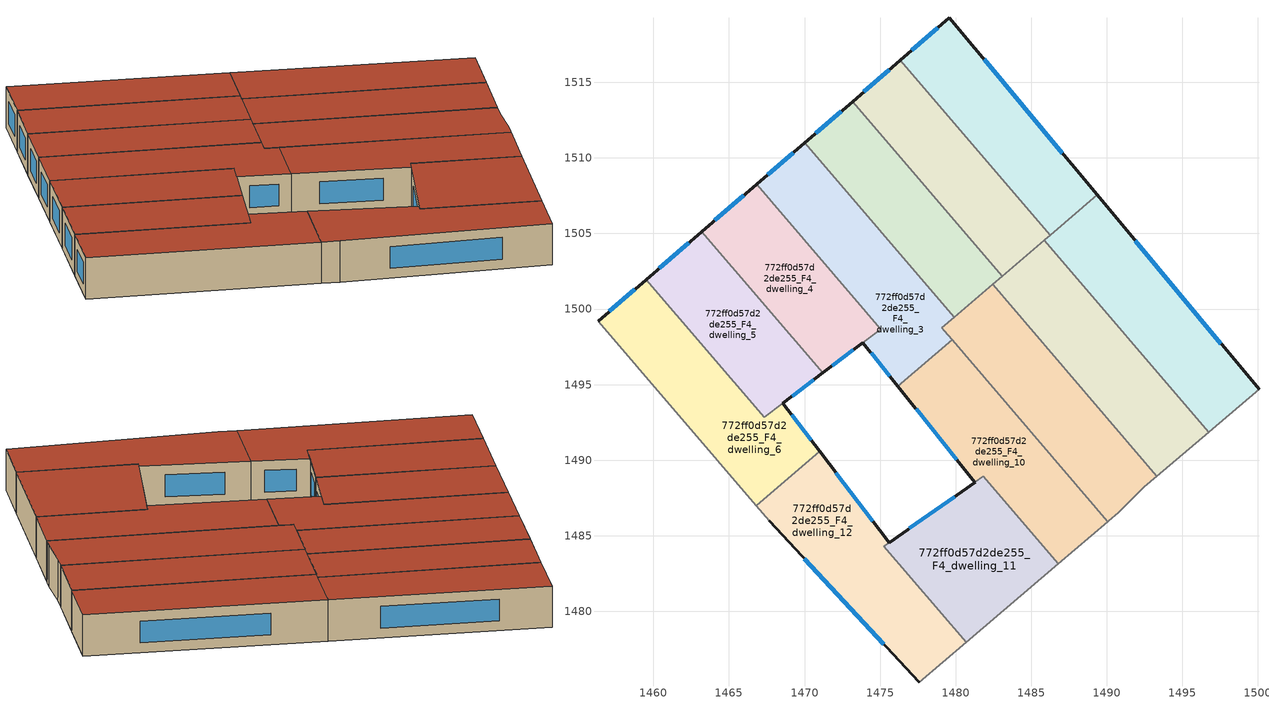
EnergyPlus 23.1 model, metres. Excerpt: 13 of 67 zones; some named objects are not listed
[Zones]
772ff0d57d2de255_F4_dwelling_0
 floor to 772ff0d57d2de255_F3_dwelling_0 (EU_floor_Construction): 1479.59,1519.26 1489.35,1507.55 1486.25,1504.9 1476.34,1516.46 z12
 wall outside (EU_wall_Construction): 1489.35,1507.55 1479.59,1519.26 1476.34,1516.46 z12:15
 wall to 772ff0d57d2de255_F4_dwelling_1 (EU_wall_Construction): 1476.34,1516.46 1486.25,1504.9 z12:15
 wall to 772ff0d57d2de255_F4_dwelling_7 (EU_wall_Construction): 1486.25,1504.9 1489.35,1507.55 z12:15
 window (EU_Window_Construction): 1478.83,1518.6 1477.11,1517.12 / 1487.06,1510.3 1481.88,1516.51 z12.7:14.3
 roof outside (EU_roof_Construction): 1489.35,1507.55 1479.59,1519.26 1476.34,1516.46 1486.25,1504.9 z15
772ff0d57d2de255_F4_dwelling_1
 floor to 772ff0d57d2de255_F3_dwelling_1 (EU_floor_Construction): 1476.34,1516.46 1486.25,1504.9 1483.08,1502.18 1473.18,1513.73 z12
 wall outside (EU_wall_Construction): 1476.34,1516.46 1473.18,1513.73 z12:15
 wall to 772ff0d57d2de255_F4_dwelling_2 (EU_wall_Construction): 1473.18,1513.73 1483.08,1502.18 z12:15
 wall to 772ff0d57d2de255_F4_dwelling_8 (EU_wall_Construction): 1483.08,1502.18 1485.85,1504.56 z12:15
 wall to 772ff0d57d2de255_F4_dwelling_7 (EU_wall_Construction): 1485.86,1504.56 1485.89,1504.59 1486.25,1504.9 z12:15
 window (EU_Window_Construction): 1475.6,1515.82 1473.92,1514.37 z12.7:14.3
 roof outside (EU_roof_Construction): 1486.25,1504.9 1476.34,1516.46 1473.18,1513.73 1483.08,1502.18 z15
772ff0d57d2de255_F4_dwelling_10
 floor to 772ff0d57d2de255_F3_dwelling_10 (EU_floor_Construction): 1479.76,1497.96 1490.06,1485.94 1486.78,1483.15 1481.83,1488.93 1481.28,1488.54 1476.18,1494.88 z12
 wall outside (EU_wall_Construction): 1476.18,1494.88 1481.28,1488.54 z12:15
 wall adiabatic (EU_wall_Construction): 1486.78,1483.15 1490.06,1485.94 z12:15
 wall to 772ff0d57d2de255_F4_dwelling_3 (EU_wall_Construction): 1479.76,1497.96 1476.18,1494.88 z12:15
 wall to 772ff0d57d2de255_F4_dwelling_11 (EU_wall_Construction): 1481.83,1488.92 1486.78,1483.15 / 1481.28,1488.54 1481.83,1488.93 z12:15
 wall to 772ff0d57d2de255_F4_dwelling_9 (EU_wall_Construction): 1490.06,1485.94 1479.76,1497.96 z12:15
 window (EU_Window_Construction): 1477.38,1493.39 1480.08,1490.03 z12.7:14.3
 roof outside (EU_roof_Construction): 1490.06,1485.94 1479.76,1497.96 1476.18,1494.88 1481.28,1488.54 1481.83,1488.93 1486.78,1483.15 z15
772ff0d57d2de255_F4_dwelling_11
 floor to 772ff0d57d2de255_F3_dwelling_11 (EU_floor_Construction): 1481.83,1488.92 1486.78,1483.15 1480.69,1477.96 1475.26,1484.3 z12
 wall outside (EU_wall_Construction): 1481.28,1488.54 1475.61,1484.55 z12:15
 wall to 772ff0d57d2de255_F4_dwelling_12 (EU_wall_Construction): 1475.6,1484.54 1475.26,1484.3 1480.69,1477.96 z12:15
 wall adiabatic (EU_wall_Construction): 1480.69,1477.96 1486.78,1483.15 z12:15
 window (EU_Window_Construction): 1479.95,1487.6 1476.94,1485.48 z12.7:14.3
 roof outside (EU_roof_Construction): 1486.78,1483.15 1481.83,1488.92 1475.26,1484.3 1480.69,1477.96 z15
772ff0d57d2de255_F4_dwelling_12
 floor to 772ff0d57d2de255_F3_dwelling_12 (EU_floor_Construction): 1475.6,1484.54 1475.26,1484.3 1480.69,1477.96 1477.58,1475.32 1467.66,1485.99 1466.8,1486.99 1471,1490.58 z12
 wall outside (EU_wall_Construction): 1467.66,1485.99 1477.58,1475.32 / 1475.6,1484.54 1471,1490.58 z12:15
 wall adiabatic (EU_wall_Construction): 1477.58,1475.32 1480.69,1477.96 / 1466.8,1486.99 1467.66,1485.99 z12:15
 wall to 772ff0d57d2de255_F4_dwelling_6 (EU_wall_Construction): 1471,1490.58 1466.8,1486.99 z12:15
 window (EU_Window_Construction): 1469.99,1483.48 1475.25,1477.83 / 1474.52,1485.96 1472.08,1489.16 z12.7:14.3
 roof outside (EU_roof_Construction): 1480.69,1477.96 1475.26,1484.3 1475.6,1484.54 1471,1490.58 1466.8,1486.99 1467.66,1485.99 1477.58,1475.32 z15
772ff0d57d2de255_F4_dwelling_2
 floor to 772ff0d57d2de255_F3_dwelling_2 (EU_floor_Construction): 1473.18,1513.73 1483.08,1502.18 1479.9,1499.45 1470.01,1510.99 z12
 wall outside (EU_wall_Construction): 1473.18,1513.73 1470.01,1510.99 z12:15
 wall to 772ff0d57d2de255_F4_dwelling_3 (EU_wall_Construction): 1470.01,1510.99 1479.9,1499.45 z12:15
 wall to 772ff0d57d2de255_F4_dwelling_9 (EU_wall_Construction): 1479.9,1499.45 1482.44,1501.63 z12:15
 wall to 772ff0d57d2de255_F4_dwelling_8 (EU_wall_Construction): 1482.44,1501.63 1483.08,1502.18 z12:15
 window (EU_Window_Construction): 1472.43,1513.09 1470.75,1511.64 z12.7:14.3
 roof outside (EU_roof_Construction): 1483.08,1502.18 1473.18,1513.73 1470.01,1510.99 1479.9,1499.45 z15
772ff0d57d2de255_F4_dwelling_3
 floor to 772ff0d57d2de255_F3_dwelling_3 (EU_floor_Construction): 1470.01,1510.99 1479.9,1499.45 1479.08,1498.75 1479.24,1498.56 1479.76,1497.96 1476.18,1494.88 1473.85,1497.78 1475.04,1498.68 1466.83,1508.25 z12
 wall outside (EU_wall_Construction): 1470.01,1510.99 1466.83,1508.25 / 1473.85,1497.78 1476.18,1494.88 z12:15
 wall to 772ff0d57d2de255_F4_dwelling_4 (EU_wall_Construction): 1466.83,1508.25 1475.04,1498.68 1473.85,1497.78 z12:15
 wall to 772ff0d57d2de255_F4_dwelling_9 (EU_wall_Construction): 1479.76,1497.96 1479.24,1498.56 1479.08,1498.75 1479.89,1499.45 z12:15
 window (EU_Window_Construction): 1469.26,1510.35 1467.58,1508.9 / 1474.4,1497.1 1475.63,1495.56 z12.7:14.3
 roof outside (EU_roof_Construction): 1479.76,1497.96 1479.24,1498.56 1479.08,1498.75 1479.9,1499.45 1470.01,1510.99 1466.83,1508.25 1475.04,1498.68 1473.85,1497.78 1476.18,1494.88 z15
772ff0d57d2de255_F4_dwelling_4
 floor to 772ff0d57d2de255_F3_dwelling_4 (EU_floor_Construction): 1466.83,1508.25 1475.04,1498.68 1471.22,1495.78 1463.21,1505.13 z12
 wall outside (EU_wall_Construction): 1466.83,1508.25 1463.21,1505.13 / 1471.22,1495.78 1473.85,1497.78 z12:15
 wall to 772ff0d57d2de255_F4_dwelling_5 (EU_wall_Construction): 1463.21,1505.13 1471.22,1495.78 z12:15
 window (EU_Window_Construction): 1465.98,1507.52 1464.06,1505.86 / 1471.84,1496.25 1473.23,1497.31 z12.7:14.3
 roof outside (EU_roof_Construction): 1475.04,1498.68 1466.83,1508.25 1463.21,1505.13 1471.22,1495.78 z15
772ff0d57d2de255_F4_dwelling_5
 floor to 772ff0d57d2de255_F3_dwelling_5 (EU_floor_Construction): 1463.21,1505.13 1471.22,1495.78 1467.33,1492.83 1459.52,1501.95 z12
 wall outside (EU_wall_Construction): 1463.21,1505.13 1459.52,1501.95 / 1468.57,1493.77 1471.22,1495.78 z12:15
 wall to 772ff0d57d2de255_F4_dwelling_6 (EU_wall_Construction): 1459.52,1501.95 1467.33,1492.83 1468.57,1493.77 z12:15
 window (EU_Window_Construction): 1462.34,1504.38 1460.39,1502.69 / 1469.19,1494.24 1470.6,1495.31 z12.7:14.3
 roof outside (EU_roof_Construction): 1471.22,1495.78 1463.21,1505.13 1459.52,1501.95 1467.33,1492.83 z15
772ff0d57d2de255_F4_dwelling_6
 floor to 772ff0d57d2de255_F3_dwelling_6 (EU_floor_Construction): 1468.57,1493.77 1471,1490.58 1466.8,1486.99 1456.34,1499.2 1459.52,1501.95 1467.33,1492.83 z12
 wall outside (EU_wall_Construction): 1459.52,1501.95 1456.34,1499.2 / 1471,1490.58 1468.57,1493.77 z12:15
 wall adiabatic (EU_wall_Construction): 1456.34,1499.2 1466.8,1486.99 z12:15
 window (EU_Window_Construction): 1458.77,1501.3 1457.09,1499.85 / 1470.43,1491.33 1469.14,1493.02 z12.7:14.3
 roof outside (EU_roof_Construction): 1471,1490.58 1468.57,1493.77 1467.33,1492.83 1459.52,1501.95 1456.34,1499.2 1466.8,1486.99 z15
772ff0d57d2de255_F4_dwelling_7
 floor to 772ff0d57d2de255_F3_dwelling_7 (EU_floor_Construction): 1489.35,1507.55 1500.07,1494.7 1496.77,1491.89 1496.73,1491.86 1485.85,1504.56 1485.89,1504.59 z12
 wall outside (EU_wall_Construction): 1500.07,1494.7 1489.35,1507.55 z12:15
 wall adiabatic (EU_wall_Construction): 1496.73,1491.86 1496.77,1491.89 1500.07,1494.7 z12:15
 wall to 772ff0d57d2de255_F4_dwelling_8 (EU_wall_Construction): 1485.85,1504.56 1496.73,1491.86 z12:15
 window (EU_Window_Construction): 1497.55,1497.72 1491.87,1504.53 z12.7:14.3
 roof outside (EU_roof_Construction): 1500.07,1494.7 1489.35,1507.55 1485.89,1504.59 1485.85,1504.56 1496.73,1491.86 1496.77,1491.89 z15
772ff0d57d2de255_F4_dwelling_8
 floor to 772ff0d57d2de255_F3_dwelling_8 (EU_floor_Construction): 1485.85,1504.56 1496.73,1491.86 1493.32,1488.94 1482.44,1501.63 z12
 wall adiabatic (EU_wall_Construction): 1493.32,1488.94 1496.73,1491.86 z12:15
 wall to 772ff0d57d2de255_F4_dwelling_9 (EU_wall_Construction): 1482.44,1501.63 1493.32,1488.94 z12:15
 roof outside (EU_roof_Construction): 1496.73,1491.86 1485.85,1504.56 1482.44,1501.63 1493.32,1488.94 z15
772ff0d57d2de255_F4_dwelling_9
 floor to 772ff0d57d2de255_F3_dwelling_9 (EU_floor_Construction): 1482.44,1501.63 1493.32,1488.94 1492.49,1488.24 1490.76,1486.54 1490.13,1486.01 1490.06,1485.94 1479.08,1498.75 z12
 wall adiabatic (EU_wall_Construction): 1490.06,1485.94 1490.13,1486.01 1490.76,1486.54 1492.49,1488.24 1493.32,1488.94 z12:15
 roof outside (EU_roof_Construction): 1492.49,1488.24 1493.32,1488.94 1482.44,1501.63 1479.08,1498.75 1490.06,1485.94 1490.13,1486.01 1490.76,1486.54 z15
[Building]
EU S2 Campaign: North Axis=0; Terrain=City; Solar Distribution=FullExterior
[Site:Location]
Budapest.Ferenc.Liszt.Intl.AP: Latitude=47.437; Longitude=19.256; Time Zone=1; Elevation=185
[SizingPeriod:WeatherFileDays]
AnnualSizingPeriod: Begin Month=1; Begin Day of Month=1; End Month=12; End Day of Month=31; Day of Week for Start Day=Monday; Use Weather File Daylight Saving Period=No; Use Weather File Rain and Snow Indicators=No
[MATERIAL]
EU_InternalMass_Material: Roughness=MediumRough; Thickness=0.1; Conductivity=1; Density=1800; Specific Heat=900; Thermal Absorptance=0.9; Solar Absorptance=0.7; Visible Absorptance=0.7
[MATERIAL:NOMASS] Roughness=MediumRough; Thermal Absorptance=0.9; Solar Absorptance=0.7; Visible Absorptance=0.7
Name | Thermal Resistance
EU_wall_NoMass | 0.832559
EU_roof_NoMass | 1.39638
EU_floor_NoMass | 0.872794
[WINDOWMATERIAL:SIMPLEGLAZINGSYSTEM]
EU_Window_SimpleGlazing: UFactor=2.79869; Solar Heat Gain Coefficient=0.75; Visible Transmittance=0.75
[CONSTRUCTION]
EU_wall_Construction: EU_wall_NoMass
EU_roof_Construction: EU_roof_NoMass
EU_floor_Construction: EU_floor_NoMass
EU_Window_Construction: EU_Window_SimpleGlazing
EU_InternalMass_Construction: EU_InternalMass_Material
[ZONE] Type=1; Multiplier=1; Ceiling Height=autocalculate; Floor Area=autocalculate; Part of Total Floor Area=Yes
Name | Volume
772ff0d57d2de255_F4_dwelling_0 | 191.077
772ff0d57d2de255_F4_dwelling_1 | 191.083
772ff0d57d2de255_F4_dwelling_10 | 217.6
772ff0d57d2de255_F4_dwelling_11 | 191.331
772ff0d57d2de255_F4_dwelling_12 | 224.019
772ff0d57d2de255_F4_dwelling_2 | 191.061
772ff0d57d2de255_F4_dwelling_3 | 217.89
772ff0d57d2de255_F4_dwelling_4 | 179.057
772ff0d57d2de255_F4_dwelling_5 | 177.483
772ff0d57d2de255_F4_dwelling_6 | 220.483
772ff0d57d2de255_F4_dwelling_7 | 225.433
772ff0d57d2de255_F4_dwelling_8 | 225.38
772ff0d57d2de255_F4_dwelling_9 | 222.956
[INTERNALMASS] Construction=EU_InternalMass_Construction
Name | Zone or ZoneList | Surface Area
772ff0d57d2de255_F4_dwelling_0_EU_InternalMass | 772ff0d57d2de255_F4_dwelling_0 | 63.6924
772ff0d57d2de255_F4_dwelling_1_EU_InternalMass | 772ff0d57d2de255_F4_dwelling_1 | 63.6942
772ff0d57d2de255_F4_dwelling_2_EU_InternalMass | 772ff0d57d2de255_F4_dwelling_2 | 63.6871
772ff0d57d2de255_F4_dwelling_3_EU_InternalMass | 772ff0d57d2de255_F4_dwelling_3 | 72.6262
772ff0d57d2de255_F4_dwelling_4_EU_InternalMass | 772ff0d57d2de255_F4_dwelling_4 | 59.6887
772ff0d57d2de255_F4_dwelling_5_EU_InternalMass | 772ff0d57d2de255_F4_dwelling_5 | 59.1582
772ff0d57d2de255_F4_dwelling_6_EU_InternalMass | 772ff0d57d2de255_F4_dwelling_6 | 73.495
772ff0d57d2de255_F4_dwelling_7_EU_InternalMass | 772ff0d57d2de255_F4_dwelling_7 | 75.1388
772ff0d57d2de255_F4_dwelling_8_EU_InternalMass | 772ff0d57d2de255_F4_dwelling_8 | 75.1313
772ff0d57d2de255_F4_dwelling_9_EU_InternalMass | 772ff0d57d2de255_F4_dwelling_9 | 74.3261
772ff0d57d2de255_F4_dwelling_10_EU_InternalMass | 772ff0d57d2de255_F4_dwelling_10 | 72.5368
772ff0d57d2de255_F4_dwelling_11_EU_InternalMass | 772ff0d57d2de255_F4_dwelling_11 | 63.7993
772ff0d57d2de255_F4_dwelling_12_EU_InternalMass | 772ff0d57d2de255_F4_dwelling_12 | 74.6745
[OTHEREQUIPMENT] Fuel Type=Electricity; Design Level Calculation Method=Watts/Area; Power per Zone Floor Area=1; Fraction Latent=0; Fraction Radiant=0; Fraction Lost=0; Carbon Dioxide Generation Rate=0; EndUse Subcategory=EU_Step8_InternalGains
Name | Zone or ZoneList or Space or SpaceList | Schedule
EU_Step8_InternalGain_772ff0d57d2de255_F4_dwelling_0_f000 | 772ff0d57d2de255_F4_dwelling_0 | EU_Step8_GainSchedule_772ff0d57d2de255_F4_dwelling_0_f000
EU_Step8_InternalGain_772ff0d57d2de255_F4_dwelling_1_f000 | 772ff0d57d2de255_F4_dwelling_1 | EU_Step8_GainSchedule_772ff0d57d2de255_F4_dwelling_1_f000
EU_Step8_InternalGain_772ff0d57d2de255_F4_dwelling_2_f000 | 772ff0d57d2de255_F4_dwelling_2 | EU_Step8_GainSchedule_772ff0d57d2de255_F4_dwelling_2_f000
EU_Step8_InternalGain_772ff0d57d2de255_F4_dwelling_3_f000 | 772ff0d57d2de255_F4_dwelling_3 | EU_Step8_GainSchedule_772ff0d57d2de255_F4_dwelling_3_f000
EU_Step8_InternalGain_772ff0d57d2de255_F4_dwelling_4_f000 | 772ff0d57d2de255_F4_dwelling_4 | EU_Step8_GainSchedule_772ff0d57d2de255_F4_dwelling_4_f000
EU_Step8_InternalGain_772ff0d57d2de255_F4_dwelling_5_f000 | 772ff0d57d2de255_F4_dwelling_5 | EU_Step8_GainSchedule_772ff0d57d2de255_F4_dwelling_5_f000
EU_Step8_InternalGain_772ff0d57d2de255_F4_dwelling_6_f000 | 772ff0d57d2de255_F4_dwelling_6 | EU_Step8_GainSchedule_772ff0d57d2de255_F4_dwelling_6_f000
EU_Step8_InternalGain_772ff0d57d2de255_F4_dwelling_7_f000 | 772ff0d57d2de255_F4_dwelling_7 | EU_Step8_GainSchedule_772ff0d57d2de255_F4_dwelling_7_f000
EU_Step8_InternalGain_772ff0d57d2de255_F4_dwelling_8_f000 | 772ff0d57d2de255_F4_dwelling_8 | EU_Step8_GainSchedule_772ff0d57d2de255_F4_dwelling_8_f000
EU_Step8_InternalGain_772ff0d57d2de255_F4_dwelling_9_f000 | 772ff0d57d2de255_F4_dwelling_9 | EU_Step8_GainSchedule_772ff0d57d2de255_F4_dwelling_9_f000
EU_Step8_InternalGain_772ff0d57d2de255_F4_dwelling_10_f000 | 772ff0d57d2de255_F4_dwelling_10 | EU_Step8_GainSchedule_772ff0d57d2de255_F4_dwelling_10_f000
EU_Step8_InternalGain_772ff0d57d2de255_F4_dwelling_11_f000 | 772ff0d57d2de255_F4_dwelling_11 | EU_Step8_GainSchedule_772ff0d57d2de255_F4_dwelling_11_f000
EU_Step8_InternalGain_772ff0d57d2de255_F4_dwelling_12_f000 | 772ff0d57d2de255_F4_dwelling_12 | EU_Step8_GainSchedule_772ff0d57d2de255_F4_dwelling_12_f000
[ZONEVENTILATION:DESIGNFLOWRATE] Schedule=EU_AlwaysOn; Design Flow Rate Calculation Method=AirChanges/Hour; Air Changes per Hour=0.475469; Ventilation Type=Natural; Fan Pressure Rise=0; Fan Total Efficiency=1; Constant Term Coefficient=1; Temperature Term Coefficient=0; Velocity Term Coefficient=0; Velocity Squared Term Coefficient=0; Minimum Indoor Temperature=-100; Maximum Indoor Temperature=100; Delta Temperature=-100; Minimum Outdoor Temperature=-100; Maximum Outdoor Temperature=100; Maximum Wind Speed=40
Name | Zone or ZoneList or Space or SpaceList
EU_ConstantAir_772ff0d57d2de255_F4_dwelling_0 | 772ff0d57d2de255_F4_dwelling_0
EU_ConstantAir_772ff0d57d2de255_F4_dwelling_1 | 772ff0d57d2de255_F4_dwelling_1
EU_ConstantAir_772ff0d57d2de255_F4_dwelling_2 | 772ff0d57d2de255_F4_dwelling_2
EU_ConstantAir_772ff0d57d2de255_F4_dwelling_3 | 772ff0d57d2de255_F4_dwelling_3
EU_ConstantAir_772ff0d57d2de255_F4_dwelling_4 | 772ff0d57d2de255_F4_dwelling_4
EU_ConstantAir_772ff0d57d2de255_F4_dwelling_5 | 772ff0d57d2de255_F4_dwelling_5
EU_ConstantAir_772ff0d57d2de255_F4_dwelling_6 | 772ff0d57d2de255_F4_dwelling_6
EU_ConstantAir_772ff0d57d2de255_F4_dwelling_7 | 772ff0d57d2de255_F4_dwelling_7
EU_ConstantAir_772ff0d57d2de255_F4_dwelling_8 | 772ff0d57d2de255_F4_dwelling_8
EU_ConstantAir_772ff0d57d2de255_F4_dwelling_9 | 772ff0d57d2de255_F4_dwelling_9
EU_ConstantAir_772ff0d57d2de255_F4_dwelling_10 | 772ff0d57d2de255_F4_dwelling_10
EU_ConstantAir_772ff0d57d2de255_F4_dwelling_11 | 772ff0d57d2de255_F4_dwelling_11
EU_ConstantAir_772ff0d57d2de255_F4_dwelling_12 | 772ff0d57d2de255_F4_dwelling_12
[HVACTEMPLATE:ZONE:IDEALLOADSAIRSYSTEM] System Availability Schedule=EU_AlwaysOn; Maximum Heating Supply Air Temperature=50; Minimum Cooling Supply Air Temperature=13; Maximum Heating Supply Air Humidity Ratio=0.0156; Minimum Cooling Supply Air Humidity Ratio=0.0077; Heating Limit=NoLimit; Cooling Limit=NoLimit; Heating Availability Schedule=EU_AlwaysOn; Cooling Availability Schedule=EU_CoolingOff; Dehumidification Control Type=ConstantSensibleHeatRatio; Cooling Sensible Heat Ratio=0.7; Dehumidification Setpoint=60; Humidification Control Type=None; Humidification Setpoint=30; Outdoor Air Method=None; Outdoor Air Flow Rate per Person=0.00944; Outdoor Air Flow Rate per Zone Floor Area=0; Outdoor Air Flow Rate per Zone=0; Demand Controlled Ventilation Type=None; Outdoor Air Economizer Type=NoEconomizer; Heat Recovery Type=None; Sensible Heat Recovery Effectiveness=0.7; Latent Heat Recovery Effectiveness=0.65
Name | Template Thermostat
772ff0d57d2de255_F4_dwelling_0 | EU_HeatOnly_772ff0d57d2de255_F4_dwelling_0
772ff0d57d2de255_F4_dwelling_1 | EU_HeatOnly_772ff0d57d2de255_F4_dwelling_1
772ff0d57d2de255_F4_dwelling_2 | EU_HeatOnly_772ff0d57d2de255_F4_dwelling_2
772ff0d57d2de255_F4_dwelling_3 | EU_HeatOnly_772ff0d57d2de255_F4_dwelling_3
772ff0d57d2de255_F4_dwelling_4 | EU_HeatOnly_772ff0d57d2de255_F4_dwelling_4
772ff0d57d2de255_F4_dwelling_5 | EU_HeatOnly_772ff0d57d2de255_F4_dwelling_5
772ff0d57d2de255_F4_dwelling_6 | EU_HeatOnly_772ff0d57d2de255_F4_dwelling_6
772ff0d57d2de255_F4_dwelling_7 | EU_HeatOnly_772ff0d57d2de255_F4_dwelling_7
772ff0d57d2de255_F4_dwelling_8 | EU_HeatOnly_772ff0d57d2de255_F4_dwelling_8
772ff0d57d2de255_F4_dwelling_9 | EU_HeatOnly_772ff0d57d2de255_F4_dwelling_9
772ff0d57d2de255_F4_dwelling_10 | EU_HeatOnly_772ff0d57d2de255_F4_dwelling_10
772ff0d57d2de255_F4_dwelling_11 | EU_HeatOnly_772ff0d57d2de255_F4_dwelling_11
772ff0d57d2de255_F4_dwelling_12 | EU_HeatOnly_772ff0d57d2de255_F4_dwelling_12
[SIZING:ZONE] Zone Cooling Design Supply Air Temperature Input Method=SupplyAirTemperature; Zone Cooling Design Supply Air Temperature=13; Zone Heating Design Supply Air Temperature Input Method=SupplyAirTemperature; Zone Heating Design Supply Air Temperature=50; Zone Cooling Design Supply Air Humidity Ratio=0.008; Zone Heating Design Supply Air Humidity Ratio=0.008; Cooling Design Air Flow Method=DesignDay; Cooling Design Air Flow Rate=0; Cooling Minimum Air Flow per Zone Floor Area=0.000762; Cooling Minimum Air Flow=0; Cooling Minimum Air Flow Fraction=0.2; Heating Design Air Flow Method=DesignDay; Heating Design Air Flow Rate=0; Heating Maximum Air Flow per Zone Floor Area=0.002032; Heating Maximum Air Flow=0.141576; Heating Maximum Air Flow Fraction=0.3; Account for Dedicated Outdoor Air System=No; Dedicated Outdoor Air System Control Strategy=NeutralSupplyAir; Dedicated Outdoor Air Low Setpoint Temperature for Design=autosize; Dedicated Outdoor Air High Setpoint Temperature for Design=autosize; Zone Load Sizing Method=Sensible Load Only No Latent Load; Zone Latent Cooling Design Supply Air Humidity Ratio Input Method=HumidityRatioDifference; Zone Cooling Design Supply Air Humidity Ratio Difference=0.005; Zone Latent Heating Design Supply Air Humidity Ratio Input Method=HumidityRatioDifference; Zone Humidification Design Supply Air Humidity Ratio Difference=0.005
772ff0d57d2de255_F4_dwelling_0; 772ff0d57d2de255_F4_dwelling_1; 772ff0d57d2de255_F4_dwelling_2; 772ff0d57d2de255_F4_dwelling_3; 772ff0d57d2de255_F4_dwelling_4; 772ff0d57d2de255_F4_dwelling_5; 772ff0d57d2de255_F4_dwelling_6; 772ff0d57d2de255_F4_dwelling_7; 772ff0d57d2de255_F4_dwelling_8; 772ff0d57d2de255_F4_dwelling_9; 772ff0d57d2de255_F4_dwelling_10; 772ff0d57d2de255_F4_dwelling_11; 772ff0d57d2de255_F4_dwelling_12
[SCHEDULE:CONSTANT]
Name | Hourly Value
EU_AlwaysOn | 1
EU_CoolingOff | 0
[SCHEDULE:FILE] Column Number=1; Rows to Skip at Top=0; Number of Hours of Data=8760; Column Separator=Comma; Interpolate to Timestep=No; Minutes per Item=60; Adjust Schedule for Daylight Savings=Yes
Name | File
EU_Step8_GainSchedule_772ff0d57d2de255_F4_dwelling_0_f000 | ../../schedules/772ff0d57d2de255/772ff0d57d2de255_F4_dwelling_0_f000_gain.csv
EU_Step8_GainSchedule_772ff0d57d2de255_F4_dwelling_1_f000 | ../../schedules/772ff0d57d2de255/772ff0d57d2de255_F4_dwelling_1_f000_gain.csv
EU_Step8_GainSchedule_772ff0d57d2de255_F4_dwelling_2_f000 | ../../schedules/772ff0d57d2de255/772ff0d57d2de255_F4_dwelling_2_f000_gain.csv
EU_Step8_GainSchedule_772ff0d57d2de255_F4_dwelling_3_f000 | ../../schedules/772ff0d57d2de255/772ff0d57d2de255_F4_dwelling_3_f000_gain.csv
EU_Step8_GainSchedule_772ff0d57d2de255_F4_dwelling_4_f000 | ../../schedules/772ff0d57d2de255/772ff0d57d2de255_F4_dwelling_4_f000_gain.csv
EU_Step8_GainSchedule_772ff0d57d2de255_F4_dwelling_5_f000 | ../../schedules/772ff0d57d2de255/772ff0d57d2de255_F4_dwelling_5_f000_gain.csv
EU_Step8_GainSchedule_772ff0d57d2de255_F4_dwelling_6_f000 | ../../schedules/772ff0d57d2de255/772ff0d57d2de255_F4_dwelling_6_f000_gain.csv
EU_Step8_GainSchedule_772ff0d57d2de255_F4_dwelling_7_f000 | ../../schedules/772ff0d57d2de255/772ff0d57d2de255_F4_dwelling_7_f000_gain.csv
EU_Step8_GainSchedule_772ff0d57d2de255_F4_dwelling_8_f000 | ../../schedules/772ff0d57d2de255/772ff0d57d2de255_F4_dwelling_8_f000_gain.csv
EU_Step8_GainSchedule_772ff0d57d2de255_F4_dwelling_9_f000 | ../../schedules/772ff0d57d2de255/772ff0d57d2de255_F4_dwelling_9_f000_gain.csv
EU_Step8_GainSchedule_772ff0d57d2de255_F4_dwelling_10_f000 | ../../schedules/772ff0d57d2de255/772ff0d57d2de255_F4_dwelling_10_f000_gain.csv
EU_Step8_GainSchedule_772ff0d57d2de255_F4_dwelling_11_f000 | ../../schedules/772ff0d57d2de255/772ff0d57d2de255_F4_dwelling_11_f000_gain.csv
EU_Step8_GainSchedule_772ff0d57d2de255_F4_dwelling_12_f000 | ../../schedules/772ff0d57d2de255/772ff0d57d2de255_F4_dwelling_12_f000_gain.csv
